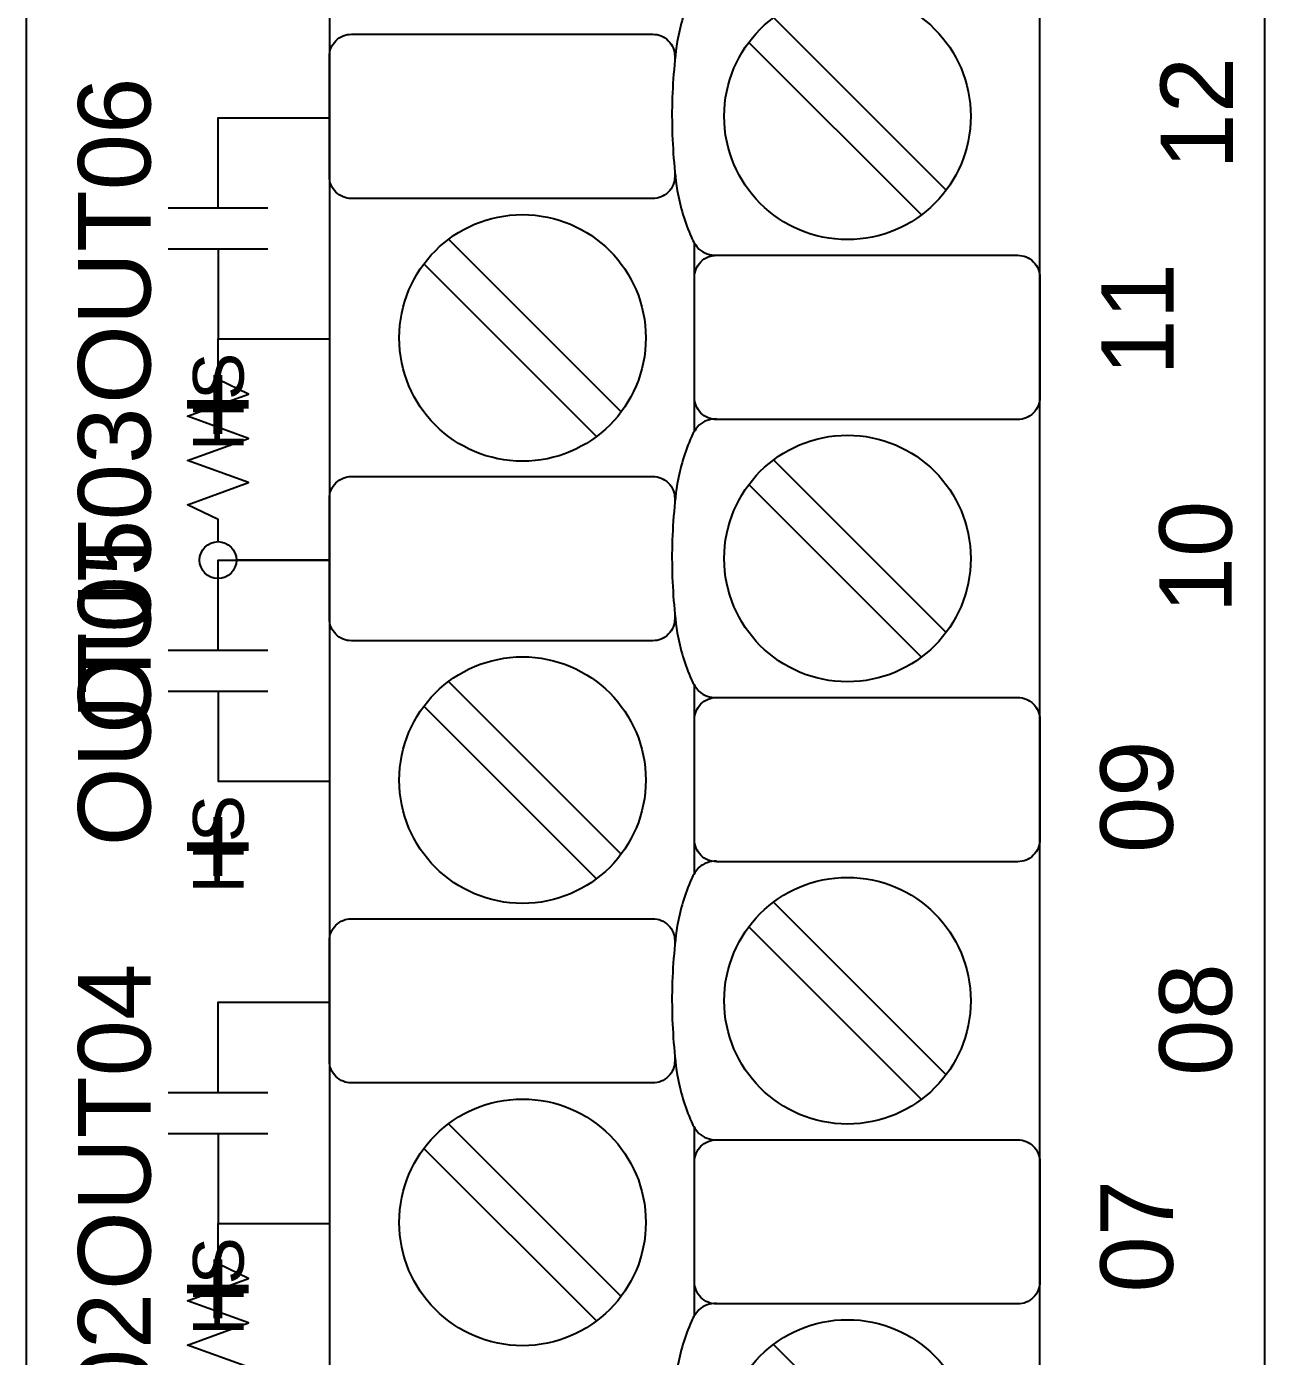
# Model space of a CAD drawing. Extents: x 1 to 47, y 1 to 35.
# Drawn here: x 31.581 to 33.261, y 5.485 to 7.289 of the extents above; entities that cross this region are included whole.
import ezdxf

# ---------------------------------------------------------------- set-up
doc = ezdxf.new("R2010")
doc.units = 0
doc.header["$MEASUREMENT"] = 0
for name, color, linetype in [('5_01__0__EMPTY', 7, 'CONTINUOUS'), ('5_02__1___8__INDEPENDENT_I', 7, 'CONTINUOUS'), ('5_03__2___8__OPTOISOLATED_', 7, 'CONTINUOUS'), ('5_04__4___24__OPTOISOLATED', 7, 'CONTINUOUS'), ('5_05__5___8__INDEPENDENT_I', 7, 'CONTINUOUS'), ('5_06__6___8__INDEPENDENT_I', 7, 'CONTINUOUS'), ('5_07__7___8__OPTOISOLATED_', 7, 'CONTINUOUS'), ('5_08__8___8__OPTOISOLATED_', 7, 'CONTINUOUS'), ('7_00______DWG_', 7, 'CONTINUOUS')]:
    doc.layers.add(name, color=color, linetype=linetype)
doc.styles.add('ARIAL', font='arial.ttf')

msp = doc.modelspace()

# ---------------------------------------------------------------- linework, layer by layer
at = {"layer": '5_01__0__EMPTY'}
msp.add_lwpolyline([(32.9261, 3.7556, 0.414213), (32.9561, 3.7856), (32.9562, 8.7674, 0.414214), (32.9262, 8.7974), (32.6131, 8.7974), (32.3684, 8.8883, 0.480048), (32.1702, 8.7433), (32.1702, 8.5091, -0.414214), (32.1402, 8.4791), (32.022, 8.4791, 0.414212), (31.992, 8.4491), (31.9919, 8.4491), (31.9919, 3.468, 0.414215), (32.0219, 3.438), (32.3348, 3.4381), (32.5796, 3.3472, 0.47859), (32.7781, 3.4922), (32.7781, 3.7256, -0.414214), (32.8081, 3.7556)], format="xyb", close=True, dxfattribs=at)
msp.add_lwpolyline([(32.9261, 3.7556, 0.414213), (32.9561, 3.7856), (32.9562, 8.7674, 0.414214), (32.9262, 8.7974), (32.6131, 8.7974), (32.3684, 8.8883, 0.480048), (32.1702, 8.7433), (32.1702, 8.5091, -0.414214), (32.1402, 8.4791), (32.022, 8.4791, 0.414212), (31.992, 8.4491), (31.9919, 8.4491), (31.9919, 3.468, 0.414215), (32.0219, 3.438), (32.3348, 3.4381), (32.5796, 3.3472, 0.47859), (32.7781, 3.4922), (32.7781, 3.7256, -0.414214), (32.8081, 3.7556)], format="xyb", close=True, dxfattribs=at)
at = {"layer": '5_02__1___8__INDEPENDENT_I'}
msp.add_lwpolyline([(32.9261, 3.7556, 0.414213), (32.9561, 3.7856), (32.9562, 8.7674, 0.414214), (32.9262, 8.7974), (32.6131, 8.7974), (32.3684, 8.8883, 0.480048), (32.1702, 8.7433), (32.1702, 8.5091, -0.414214), (32.1402, 8.4791), (32.022, 8.4791, 0.414212), (31.992, 8.4491), (31.9919, 8.4491), (31.9919, 3.468, 0.414215), (32.0219, 3.438), (32.3348, 3.4381), (32.5796, 3.3472, 0.47859), (32.7781, 3.4922), (32.7781, 3.7256, -0.414214), (32.8081, 3.7556)], format="xyb", close=True, dxfattribs=at)
for points in [[(32.5174, 7.3571, 0.191033), (32.4935, 7.3486, 0.081668), (32.4833, 7.333, 0.0591), (32.464, 7.2693, 0.034646), (32.4569, 7.1678, 0.03436), (32.464, 7.0671, 0.0591), (32.4833, 7.0034, 0.081668), (32.4935, 6.9877, 0.191033), (32.5174, 6.9792)], [(32.4607, 7.0941), (32.4607, 7.0862, -0.414214), (32.4307, 7.0562), (32.0219, 7.0562, -0.414214), (31.9919, 7.0862), (31.9919, 7.2491, -0.414214), (32.0219, 7.2791), (32.4307, 7.2791, -0.414214), (32.4607, 7.2491), (32.4607, 7.2423)], [(32.4874, 6.9492, -0.414214), (32.5174, 6.9792), (32.9261, 6.9792, -0.414214), (32.9561, 6.9492), (32.9561, 6.7864, -0.414214), (32.9261, 6.7564), (32.5174, 6.7564, -0.414214), (32.4874, 6.7864)], [(32.5174, 6.7571, 0.191033), (32.4935, 6.7486, 0.081668), (32.4833, 6.733, 0.0591), (32.464, 6.6693, 0.034646), (32.4569, 6.5678, 0.03436), (32.464, 6.4671, 0.0591), (32.4833, 6.4034, 0.081668), (32.4935, 6.3877, 0.191033), (32.5174, 6.3792)], [(32.4607, 6.4941), (32.4607, 6.4862, -0.414214), (32.4307, 6.4562), (32.0219, 6.4562, -0.414214), (31.9919, 6.4862), (31.9919, 6.6491, -0.414214), (32.0219, 6.6791), (32.4307, 6.6791, -0.414214), (32.4607, 6.6491), (32.4607, 6.6422)], [(32.4874, 6.3492, -0.414214), (32.5174, 6.3792), (32.9261, 6.3792, -0.414214), (32.9561, 6.3492), (32.9561, 6.1864, -0.414214), (32.9261, 6.1564), (32.5174, 6.1564, -0.414214), (32.4874, 6.1864)], [(32.5174, 6.1571, 0.191033), (32.4935, 6.1486, 0.081668), (32.4833, 6.133, 0.0591), (32.464, 6.0693, 0.034646), (32.4569, 5.9678, 0.03436), (32.464, 5.8671, 0.0591), (32.4833, 5.8034, 0.081668), (32.4935, 5.7877, 0.191033), (32.5174, 5.7792)], [(32.4607, 5.8941), (32.4607, 5.8862, -0.414214), (32.4307, 5.8562), (32.0219, 5.8562, -0.414214), (31.9919, 5.8862), (31.9919, 6.0491, -0.414214), (32.0219, 6.0791), (32.4307, 6.0791, -0.414214), (32.4607, 6.0491), (32.4607, 6.0422)], [(32.4874, 5.7492, -0.414214), (32.5174, 5.7792), (32.9261, 5.7792, -0.414214), (32.9561, 5.7492), (32.9561, 5.5864, -0.414214), (32.9261, 5.5564), (32.5174, 5.5564, -0.414214), (32.4874, 5.5864)], [(32.5174, 5.5571, 0.191033), (32.4935, 5.5486, 0.081668), (32.4833, 5.533, 0.0591), (32.464, 5.4693, 0.034646), (32.4569, 5.3678, 0.03436), (32.464, 5.2671, 0.0591), (32.4833, 5.2034, 0.081668), (32.4935, 5.1877, 0.191033), (32.5174, 5.1792)]]:
    msp.add_lwpolyline(points, format="xyb", dxfattribs=at)
for points in [[(32.5947, 7.3016), (32.8289, 7.0674)], [(32.5613, 7.2681), (32.7955, 7.034)], [(31.8408, 7.0435), (31.8408, 7.1657), (31.9919, 7.1657)], [(31.7733, 7.0435), (31.9083, 7.0435)], [(32.1538, 7.0009), (32.3879, 6.7667)], [(31.7733, 6.9879), (31.9083, 6.9879)], [(31.8408, 6.9879), (31.8408, 6.8657), (31.9919, 6.8657)], [(32.4874, 6.7406), (32.4874, 6.9957)], [(32.1203, 6.9675), (32.3545, 6.7333)], [(32.5947, 6.7016), (32.8289, 6.4674)], [(32.5613, 6.6681), (32.7955, 6.434)], [(31.8408, 6.4435), (31.8408, 6.5657), (31.9919, 6.5657)], [(31.7733, 6.4435), (31.9083, 6.4435)], [(31.7733, 6.3879), (31.9083, 6.3879)], [(31.8408, 6.3879), (31.8408, 6.2657), (31.9919, 6.2657)], [(32.1538, 6.4009), (32.3879, 6.1667)], [(32.4874, 6.1406), (32.4874, 6.3957)], [(32.1203, 6.3675), (32.3545, 6.1333)], [(32.5947, 6.1016), (32.8289, 5.8674)], [(32.5613, 6.0681), (32.7955, 5.834)], [(31.8408, 5.8435), (31.8408, 5.9657), (31.9919, 5.9657)], [(31.7733, 5.8435), (31.9083, 5.8435)], [(32.1538, 5.8009), (32.3879, 5.5667)], [(32.4874, 5.5406), (32.4874, 5.7957)], [(31.7733, 5.7879), (31.9083, 5.7879)], [(31.8408, 5.7879), (31.8408, 5.6657), (31.9919, 5.6657)], [(32.1203, 5.7675), (32.3545, 5.5333)], [(32.5947, 5.5016), (32.8289, 5.2674)]]:
    msp.add_lwpolyline(points, dxfattribs=at)
for centre in [(32.6951, 7.1678), (32.2541, 6.8671), (32.6951, 6.5678), (32.2541, 6.2671), (32.6951, 5.9678), (32.2541, 5.6671), (32.6951, 5.3678)]:
    msp.add_circle(centre, 0.1673, dxfattribs=at)
at = {"layer": '5_03__2___8__OPTOISOLATED_'}
msp.add_lwpolyline([(32.9261, 3.7556, 0.414213), (32.9561, 3.7856), (32.9562, 8.7674, 0.414214), (32.9262, 8.7974), (32.6131, 8.7974), (32.3684, 8.8883, 0.480048), (32.1702, 8.7433), (32.1702, 8.5091, -0.414214), (32.1402, 8.4791), (32.022, 8.4791, 0.414212), (31.992, 8.4491), (31.9919, 8.4491), (31.9919, 3.468, 0.414215), (32.0219, 3.438), (32.3348, 3.4381), (32.5796, 3.3472, 0.47859), (32.7781, 3.4922), (32.7781, 3.7256, -0.414214), (32.8081, 3.7556)], format="xyb", close=True, dxfattribs=at)
for points in [[(32.5174, 7.3571, 0.191033), (32.4935, 7.3486, 0.081668), (32.4833, 7.333, 0.0591), (32.464, 7.2693, 0.034646), (32.4569, 7.1678, 0.03436), (32.464, 7.0671, 0.0591), (32.4833, 7.0034, 0.081668), (32.4935, 6.9877, 0.191033), (32.5174, 6.9792)], [(32.4607, 7.0941), (32.4607, 7.0862, -0.414214), (32.4307, 7.0562), (32.0219, 7.0562, -0.414214), (31.9919, 7.0862), (31.9919, 7.2491, -0.414214), (32.0219, 7.2791), (32.4307, 7.2791, -0.414214), (32.4607, 7.2491), (32.4607, 7.2423)], [(32.4874, 6.9492, -0.414214), (32.5174, 6.9792), (32.9261, 6.9792, -0.414214), (32.9561, 6.9492), (32.9561, 6.7864, -0.414214), (32.9261, 6.7564), (32.5174, 6.7564, -0.414214), (32.4874, 6.7864)], [(32.5174, 6.7571, 0.191033), (32.4935, 6.7486, 0.081668), (32.4833, 6.733, 0.0591), (32.464, 6.6693, 0.034646), (32.4569, 6.5678, 0.03436), (32.464, 6.4671, 0.0591), (32.4833, 6.4034, 0.081668), (32.4935, 6.3877, 0.191033), (32.5174, 6.3792)], [(32.4607, 6.4941), (32.4607, 6.4862, -0.414214), (32.4307, 6.4562), (32.0219, 6.4562, -0.414214), (31.9919, 6.4862), (31.9919, 6.6491, -0.414214), (32.0219, 6.6791), (32.4307, 6.6791, -0.414214), (32.4607, 6.6491), (32.4607, 6.6422)], [(32.4874, 6.3492, -0.414214), (32.5174, 6.3792), (32.9261, 6.3792, -0.414214), (32.9561, 6.3492), (32.9561, 6.1864, -0.414214), (32.9261, 6.1564), (32.5174, 6.1564, -0.414214), (32.4874, 6.1864)], [(32.5174, 6.1571, 0.191033), (32.4935, 6.1486, 0.081668), (32.4833, 6.133, 0.0591), (32.464, 6.0693, 0.034646), (32.4569, 5.9678, 0.03436), (32.464, 5.8671, 0.0591), (32.4833, 5.8034, 0.081668), (32.4935, 5.7877, 0.191033), (32.5174, 5.7792)], [(32.4607, 5.8941), (32.4607, 5.8862, -0.414214), (32.4307, 5.8562), (32.0219, 5.8562, -0.414214), (31.9919, 5.8862), (31.9919, 6.0491, -0.414214), (32.0219, 6.0791), (32.4307, 6.0791, -0.414214), (32.4607, 6.0491), (32.4607, 6.0422)], [(32.4874, 5.7492, -0.414214), (32.5174, 5.7792), (32.9261, 5.7792, -0.414214), (32.9561, 5.7492), (32.9561, 5.5864, -0.414214), (32.9261, 5.5564), (32.5174, 5.5564, -0.414214), (32.4874, 5.5864)], [(32.5174, 5.5571, 0.191033), (32.4935, 5.5486, 0.081668), (32.4833, 5.533, 0.0591), (32.464, 5.4693, 0.034646), (32.4569, 5.3678, 0.03436), (32.464, 5.2671, 0.0591), (32.4833, 5.2034, 0.081668), (32.4935, 5.1877, 0.191033), (32.5174, 5.1792)]]:
    msp.add_lwpolyline(points, format="xyb", dxfattribs=at)
for points in [[(32.5947, 7.3016), (32.8289, 7.0674)], [(32.5613, 7.2681), (32.7955, 7.034)], [(31.8408, 7.0435), (31.8408, 7.1657), (31.9919, 7.1657)], [(31.7733, 7.0435), (31.9083, 7.0435)], [(32.1538, 7.0009), (32.3879, 6.7667)], [(31.7733, 6.9879), (31.9083, 6.9879)], [(31.8408, 6.9879), (31.8408, 6.8657), (31.9919, 6.8657)], [(32.4874, 6.7406), (32.4874, 6.9957)], [(32.1203, 6.9675), (32.3545, 6.7333)], [(32.5947, 6.7016), (32.8289, 6.4674)], [(32.5613, 6.6681), (32.7955, 6.434)], [(31.8408, 6.4435), (31.8408, 6.5657), (31.9919, 6.5657)], [(31.7733, 6.4435), (31.9083, 6.4435)], [(31.7733, 6.3879), (31.9083, 6.3879)], [(31.8408, 6.3879), (31.8408, 6.2657), (31.9919, 6.2657)], [(32.1538, 6.4009), (32.3879, 6.1667)], [(32.4874, 6.1406), (32.4874, 6.3957)], [(32.1203, 6.3675), (32.3545, 6.1333)], [(32.5947, 6.1016), (32.8289, 5.8674)], [(32.5613, 6.0681), (32.7955, 5.834)], [(31.8408, 5.8435), (31.8408, 5.9657), (31.9919, 5.9657)], [(31.7733, 5.8435), (31.9083, 5.8435)], [(32.1538, 5.8009), (32.3879, 5.5667)], [(32.4874, 5.5406), (32.4874, 5.7957)], [(31.7733, 5.7879), (31.9083, 5.7879)], [(31.8408, 5.7879), (31.8408, 5.6657), (31.9919, 5.6657)], [(32.1203, 5.7675), (32.3545, 5.5333)], [(32.5947, 5.5016), (32.8289, 5.2674)]]:
    msp.add_lwpolyline(points, dxfattribs=at)
for centre in [(32.6951, 7.1678), (32.2541, 6.8671), (32.6951, 6.5678), (32.2541, 6.2671), (32.6951, 5.9678), (32.2541, 5.6671), (32.6951, 5.3678)]:
    msp.add_circle(centre, 0.1673, dxfattribs=at)
at = {"layer": '5_04__4___24__OPTOISOLATED'}
msp.add_lwpolyline([(32.9261, 3.7556, 0.414213), (32.9561, 3.7856), (32.9562, 8.7674, 0.414214), (32.9262, 8.7974), (32.6131, 8.7974), (32.3684, 8.8883, 0.480048), (32.1702, 8.7433), (32.1702, 8.5091, -0.414214), (32.1402, 8.4791), (32.022, 8.4791, 0.414212), (31.992, 8.4491), (31.9919, 8.4491), (31.9919, 3.468, 0.414215), (32.0219, 3.438), (32.3348, 3.4381), (32.5796, 3.3472, 0.47859), (32.7781, 3.4922), (32.7781, 3.7256, -0.414214), (32.8081, 3.7556)], format="xyb", close=True, dxfattribs=at)
for points in [[(32.5174, 7.3571, 0.191033), (32.4935, 7.3486, 0.081668), (32.4833, 7.333, 0.0591), (32.464, 7.2693, 0.034646), (32.4569, 7.1678, 0.03436), (32.464, 7.0671, 0.0591), (32.4833, 7.0034, 0.081668), (32.4935, 6.9877, 0.191033), (32.5174, 6.9792)], [(32.4607, 7.0941), (32.4607, 7.0862, -0.414214), (32.4307, 7.0562), (32.0219, 7.0562, -0.414214), (31.9919, 7.0862), (31.9919, 7.2491, -0.414214), (32.0219, 7.2791), (32.4307, 7.2791, -0.414214), (32.4607, 7.2491), (32.4607, 7.2423)], [(32.4874, 6.9492, -0.414214), (32.5174, 6.9792), (32.9261, 6.9792, -0.414214), (32.9561, 6.9492), (32.9561, 6.7864, -0.414214), (32.9261, 6.7564), (32.5174, 6.7564, -0.414214), (32.4874, 6.7864)], [(32.5174, 6.7571, 0.191033), (32.4935, 6.7486, 0.081668), (32.4833, 6.733, 0.0591), (32.464, 6.6693, 0.034646), (32.4569, 6.5678, 0.03436), (32.464, 6.4671, 0.0591), (32.4833, 6.4034, 0.081668), (32.4935, 6.3877, 0.191033), (32.5174, 6.3792)], [(32.4607, 6.4941), (32.4607, 6.4862, -0.414214), (32.4307, 6.4562), (32.0219, 6.4562, -0.414214), (31.9919, 6.4862), (31.9919, 6.6491, -0.414214), (32.0219, 6.6791), (32.4307, 6.6791, -0.414214), (32.4607, 6.6491), (32.4607, 6.6422)], [(32.4874, 6.3492, -0.414214), (32.5174, 6.3792), (32.9261, 6.3792, -0.414214), (32.9561, 6.3492), (32.9561, 6.1864, -0.414214), (32.9261, 6.1564), (32.5174, 6.1564, -0.414214), (32.4874, 6.1864)], [(32.5174, 6.1571, 0.191033), (32.4935, 6.1486, 0.081668), (32.4833, 6.133, 0.0591), (32.464, 6.0693, 0.034646), (32.4569, 5.9678, 0.03436), (32.464, 5.8671, 0.0591), (32.4833, 5.8034, 0.081668), (32.4935, 5.7877, 0.191033), (32.5174, 5.7792)], [(32.4607, 5.8941), (32.4607, 5.8862, -0.414214), (32.4307, 5.8562), (32.0219, 5.8562, -0.414214), (31.9919, 5.8862), (31.9919, 6.0491, -0.414214), (32.0219, 6.0791), (32.4307, 6.0791, -0.414214), (32.4607, 6.0491), (32.4607, 6.0422)], [(32.4874, 5.7492, -0.414214), (32.5174, 5.7792), (32.9261, 5.7792, -0.414214), (32.9561, 5.7492), (32.9561, 5.5864, -0.414214), (32.9261, 5.5564), (32.5174, 5.5564, -0.414214), (32.4874, 5.5864)], [(32.5174, 5.5571, 0.191033), (32.4935, 5.5486, 0.081668), (32.4833, 5.533, 0.0591), (32.464, 5.4693, 0.034646), (32.4569, 5.3678, 0.03436), (32.464, 5.2671, 0.0591), (32.4833, 5.2034, 0.081668), (32.4935, 5.1877, 0.191033), (32.5174, 5.1792)]]:
    msp.add_lwpolyline(points, format="xyb", dxfattribs=at)
for points in [[(32.5947, 7.3016), (32.8289, 7.0674)], [(32.5613, 7.2681), (32.7955, 7.034)], [(31.8408, 7.0435), (31.8408, 7.1657), (31.9919, 7.1657)], [(31.7733, 7.0435), (31.9083, 7.0435)], [(32.1538, 7.0009), (32.3879, 6.7667)], [(31.7733, 6.9879), (31.9083, 6.9879)], [(31.8408, 6.9879), (31.8408, 6.8657), (31.9919, 6.8657)], [(32.4874, 6.7406), (32.4874, 6.9957)], [(32.1203, 6.9675), (32.3545, 6.7333)], [(32.5947, 6.7016), (32.8289, 6.4674)], [(32.5613, 6.6681), (32.7955, 6.434)], [(31.8408, 6.4435), (31.8408, 6.5657), (31.9919, 6.5657)], [(31.7733, 6.4435), (31.9083, 6.4435)], [(31.7733, 6.3879), (31.9083, 6.3879)], [(31.8408, 6.3879), (31.8408, 6.2657), (31.9919, 6.2657)], [(32.1538, 6.4009), (32.3879, 6.1667)], [(32.4874, 6.1406), (32.4874, 6.3957)], [(32.1203, 6.3675), (32.3545, 6.1333)], [(32.5947, 6.1016), (32.8289, 5.8674)], [(32.5613, 6.0681), (32.7955, 5.834)], [(31.8408, 5.8435), (31.8408, 5.9657), (31.9919, 5.9657)], [(31.7733, 5.8435), (31.9083, 5.8435)], [(32.1538, 5.8009), (32.3879, 5.5667)], [(32.4874, 5.5406), (32.4874, 5.7957)], [(31.7733, 5.7879), (31.9083, 5.7879)], [(31.8408, 5.7879), (31.8408, 5.6657), (31.9919, 5.6657)], [(32.1203, 5.7675), (32.3545, 5.5333)], [(32.5947, 5.5016), (32.8289, 5.2674)]]:
    msp.add_lwpolyline(points, dxfattribs=at)
for centre in [(32.6951, 7.1678), (32.2541, 6.8671), (32.6951, 6.5678), (32.2541, 6.2671), (32.6951, 5.9678), (32.2541, 5.6671), (32.6951, 5.3678)]:
    msp.add_circle(centre, 0.1673, dxfattribs=at)
at = {"layer": '5_05__5___8__INDEPENDENT_I'}
msp.add_lwpolyline([(32.9261, 3.7556, 0.414213), (32.9561, 3.7856), (32.9562, 8.7674, 0.414214), (32.9262, 8.7974), (32.6131, 8.7974), (32.3684, 8.8883, 0.480048), (32.1702, 8.7433), (32.1702, 8.5091, -0.414214), (32.1402, 8.4791), (32.022, 8.4791, 0.414212), (31.992, 8.4491), (31.9919, 8.4491), (31.9919, 3.468, 0.414215), (32.0219, 3.438), (32.3348, 3.4381), (32.5796, 3.3472, 0.47859), (32.7781, 3.4922), (32.7781, 3.7256, -0.414214), (32.8081, 3.7556)], format="xyb", close=True, dxfattribs=at)
for points in [[(32.5174, 7.3571, 0.191033), (32.4935, 7.3486, 0.081668), (32.4833, 7.333, 0.0591), (32.464, 7.2693, 0.034646), (32.4569, 7.1678, 0.03436), (32.464, 7.0671, 0.0591), (32.4833, 7.0034, 0.081668), (32.4935, 6.9877, 0.191033), (32.5174, 6.9792)], [(32.4607, 7.0941), (32.4607, 7.0862, -0.414214), (32.4307, 7.0562), (32.0219, 7.0562, -0.414214), (31.9919, 7.0862), (31.9919, 7.2491, -0.414214), (32.0219, 7.2791), (32.4307, 7.2791, -0.414214), (32.4607, 7.2491), (32.4607, 7.2423)], [(32.4874, 6.9492, -0.414214), (32.5174, 6.9792), (32.9261, 6.9792, -0.414214), (32.9561, 6.9492), (32.9561, 6.7864, -0.414214), (32.9261, 6.7564), (32.5174, 6.7564, -0.414214), (32.4874, 6.7864)], [(32.5174, 6.7571, 0.191033), (32.4935, 6.7486, 0.081668), (32.4833, 6.733, 0.0591), (32.464, 6.6693, 0.034646), (32.4569, 6.5678, 0.03436), (32.464, 6.4671, 0.0591), (32.4833, 6.4034, 0.081668), (32.4935, 6.3877, 0.191033), (32.5174, 6.3792)], [(32.4607, 6.4941), (32.4607, 6.4862, -0.414214), (32.4307, 6.4562), (32.0219, 6.4562, -0.414214), (31.9919, 6.4862), (31.9919, 6.6491, -0.414214), (32.0219, 6.6791), (32.4307, 6.6791, -0.414214), (32.4607, 6.6491), (32.4607, 6.6422)], [(32.4874, 6.3492, -0.414214), (32.5174, 6.3792), (32.9261, 6.3792, -0.414214), (32.9561, 6.3492), (32.9561, 6.1864, -0.414214), (32.9261, 6.1564), (32.5174, 6.1564, -0.414214), (32.4874, 6.1864)], [(32.5174, 6.1571, 0.191033), (32.4935, 6.1486, 0.081668), (32.4833, 6.133, 0.0591), (32.464, 6.0693, 0.034646), (32.4569, 5.9678, 0.03436), (32.464, 5.8671, 0.0591), (32.4833, 5.8034, 0.081668), (32.4935, 5.7877, 0.191033), (32.5174, 5.7792)], [(32.4607, 5.8941), (32.4607, 5.8862, -0.414214), (32.4307, 5.8562), (32.0219, 5.8562, -0.414214), (31.9919, 5.8862), (31.9919, 6.0491, -0.414214), (32.0219, 6.0791), (32.4307, 6.0791, -0.414214), (32.4607, 6.0491), (32.4607, 6.0422)], [(32.4874, 5.7492, -0.414214), (32.5174, 5.7792), (32.9261, 5.7792, -0.414214), (32.9561, 5.7492), (32.9561, 5.5864, -0.414214), (32.9261, 5.5564), (32.5174, 5.5564, -0.414214), (32.4874, 5.5864)], [(32.5174, 5.5571, 0.191033), (32.4935, 5.5486, 0.081668), (32.4833, 5.533, 0.0591), (32.464, 5.4693, 0.034646), (32.4569, 5.3678, 0.03436), (32.464, 5.2671, 0.0591), (32.4833, 5.2034, 0.081668), (32.4935, 5.1877, 0.191033), (32.5174, 5.1792)]]:
    msp.add_lwpolyline(points, format="xyb", dxfattribs=at)
for points in [[(32.5947, 7.3016), (32.8289, 7.0674)], [(32.5613, 7.2681), (32.7955, 7.034)], [(32.1538, 7.0009), (32.3879, 6.7667)], [(32.4874, 6.7406), (32.4874, 6.9957)], [(32.1203, 6.9675), (32.3545, 6.7333)], [(31.8408, 6.5907), (31.8408, 6.6207), (31.7996, 6.6407), (31.8821, 6.6707), (31.7996, 6.7007), (31.8821, 6.7307), (31.7996, 6.7607), (31.8821, 6.7907), (31.8408, 6.8107), (31.8408, 6.8657), (31.9919, 6.8657)], [(32.5947, 6.7016), (32.8289, 6.4674)], [(32.5613, 6.6681), (32.7955, 6.434)], [(31.9919, 6.5657), (31.8658, 6.5657)], [(31.8408, 6.4435), (31.8408, 6.5407)], [(31.7808, 6.4435), (31.9008, 6.4435)], [(31.7808, 6.3879), (31.9008, 6.3879)], [(31.8408, 6.3879), (31.8408, 6.2657), (31.9919, 6.2657)], [(32.1538, 6.4009), (32.3879, 6.1667)], [(32.4874, 6.1406), (32.4874, 6.3957)], [(32.1203, 6.3675), (32.3545, 6.1333)], [(32.5947, 6.1016), (32.8289, 5.8674)], [(32.5613, 6.0681), (32.7955, 5.834)], [(32.1538, 5.8009), (32.3879, 5.5667)], [(32.4874, 5.5406), (32.4874, 5.7957)], [(32.1203, 5.7675), (32.3545, 5.5333)], [(31.8408, 5.3908), (31.8408, 5.4207), (31.7996, 5.4407), (31.8821, 5.4707), (31.7996, 5.5007), (31.8821, 5.5307), (31.7996, 5.5607), (31.8821, 5.5908), (31.8408, 5.6108), (31.8408, 5.6658), (31.9919, 5.6658)], [(32.5947, 5.5016), (32.8289, 5.2674)]]:
    msp.add_lwpolyline(points, dxfattribs=at)
for centre, radius in [((32.6951, 7.1678), 0.1673), ((32.2541, 6.8671), 0.1673), ((32.6951, 6.5678), 0.1673), ((31.8408, 6.5657), 0.025), ((32.2541, 6.2671), 0.1673), ((32.6951, 5.9678), 0.1673), ((32.2541, 5.6671), 0.1673), ((32.6951, 5.3678), 0.1673)]:
    msp.add_circle(centre, radius, dxfattribs=at)
at = {"layer": '5_06__6___8__INDEPENDENT_I'}
msp.add_lwpolyline([(32.9261, 3.7556, 0.414213), (32.9561, 3.7856), (32.9562, 8.7674, 0.414214), (32.9262, 8.7974), (32.6131, 8.7974), (32.3684, 8.8883, 0.480048), (32.1702, 8.7433), (32.1702, 8.5091, -0.414214), (32.1402, 8.4791), (32.022, 8.4791, 0.414212), (31.992, 8.4491), (31.9919, 8.4491), (31.9919, 3.468, 0.414215), (32.0219, 3.438), (32.3348, 3.4381), (32.5796, 3.3472, 0.47859), (32.7781, 3.4922), (32.7781, 3.7256, -0.414214), (32.8081, 3.7556)], format="xyb", close=True, dxfattribs=at)
for points in [[(32.5174, 7.3571, 0.191033), (32.4935, 7.3486, 0.081668), (32.4833, 7.333, 0.0591), (32.464, 7.2693, 0.034646), (32.4569, 7.1678, 0.03436), (32.464, 7.0671, 0.0591), (32.4833, 7.0034, 0.081668), (32.4935, 6.9877, 0.191033), (32.5174, 6.9792)], [(32.4607, 7.0941), (32.4607, 7.0862, -0.414214), (32.4307, 7.0562), (32.0219, 7.0562, -0.414214), (31.9919, 7.0862), (31.9919, 7.2491, -0.414214), (32.0219, 7.2791), (32.4307, 7.2791, -0.414214), (32.4607, 7.2491), (32.4607, 7.2423)], [(32.4874, 6.9492, -0.414214), (32.5174, 6.9792), (32.9261, 6.9792, -0.414214), (32.9561, 6.9492), (32.9561, 6.7864, -0.414214), (32.9261, 6.7564), (32.5174, 6.7564, -0.414214), (32.4874, 6.7864)], [(32.5174, 6.7571, 0.191033), (32.4935, 6.7486, 0.081668), (32.4833, 6.733, 0.0591), (32.464, 6.6693, 0.034646), (32.4569, 6.5678, 0.03436), (32.464, 6.4671, 0.0591), (32.4833, 6.4034, 0.081668), (32.4935, 6.3877, 0.191033), (32.5174, 6.3792)], [(32.4607, 6.4941), (32.4607, 6.4862, -0.414214), (32.4307, 6.4562), (32.0219, 6.4562, -0.414214), (31.9919, 6.4862), (31.9919, 6.6491, -0.414214), (32.0219, 6.6791), (32.4307, 6.6791, -0.414214), (32.4607, 6.6491), (32.4607, 6.6422)], [(32.4874, 6.3492, -0.414214), (32.5174, 6.3792), (32.9261, 6.3792, -0.414214), (32.9561, 6.3492), (32.9561, 6.1864, -0.414214), (32.9261, 6.1564), (32.5174, 6.1564, -0.414214), (32.4874, 6.1864)], [(32.5174, 6.1571, 0.191033), (32.4935, 6.1486, 0.081668), (32.4833, 6.133, 0.0591), (32.464, 6.0693, 0.034646), (32.4569, 5.9678, 0.03436), (32.464, 5.8671, 0.0591), (32.4833, 5.8034, 0.081668), (32.4935, 5.7877, 0.191033), (32.5174, 5.7792)], [(32.4607, 5.8941), (32.4607, 5.8862, -0.414214), (32.4307, 5.8562), (32.0219, 5.8562, -0.414214), (31.9919, 5.8862), (31.9919, 6.0491, -0.414214), (32.0219, 6.0791), (32.4307, 6.0791, -0.414214), (32.4607, 6.0491), (32.4607, 6.0422)], [(32.4874, 5.7492, -0.414214), (32.5174, 5.7792), (32.9261, 5.7792, -0.414214), (32.9561, 5.7492), (32.9561, 5.5864, -0.414214), (32.9261, 5.5564), (32.5174, 5.5564, -0.414214), (32.4874, 5.5864)], [(32.5174, 5.5571, 0.191033), (32.4935, 5.5486, 0.081668), (32.4833, 5.533, 0.0591), (32.464, 5.4693, 0.034646), (32.4569, 5.3678, 0.03436), (32.464, 5.2671, 0.0591), (32.4833, 5.2034, 0.081668), (32.4935, 5.1877, 0.191033), (32.5174, 5.1792)]]:
    msp.add_lwpolyline(points, format="xyb", dxfattribs=at)
for points in [[(32.5947, 7.3016), (32.8289, 7.0674)], [(32.5613, 7.2681), (32.7955, 7.034)], [(31.8408, 7.0435), (31.8408, 7.1657), (31.9919, 7.1657)], [(31.7733, 7.0435), (31.9083, 7.0435)], [(32.1538, 7.0009), (32.3879, 6.7667)], [(31.7733, 6.9879), (31.9083, 6.9879)], [(31.8408, 6.9879), (31.8408, 6.8657), (31.9919, 6.8657)], [(32.4874, 6.7406), (32.4874, 6.9957)], [(32.1203, 6.9675), (32.3545, 6.7333)], [(32.5947, 6.7016), (32.8289, 6.4674)], [(32.5613, 6.6681), (32.7955, 6.434)], [(31.8408, 6.4435), (31.8408, 6.5657), (31.9919, 6.5657)], [(31.7733, 6.4435), (31.9083, 6.4435)], [(31.7733, 6.3879), (31.9083, 6.3879)], [(31.8408, 6.3879), (31.8408, 6.2657), (31.9919, 6.2657)], [(32.1538, 6.4009), (32.3879, 6.1667)], [(32.4874, 6.1406), (32.4874, 6.3957)], [(32.1203, 6.3675), (32.3545, 6.1333)], [(32.5947, 6.1016), (32.8289, 5.8674)], [(32.5613, 6.0681), (32.7955, 5.834)], [(31.8408, 5.8435), (31.8408, 5.9657), (31.9919, 5.9657)], [(31.7733, 5.8435), (31.9083, 5.8435)], [(32.1538, 5.8009), (32.3879, 5.5667)], [(32.4874, 5.5406), (32.4874, 5.7957)], [(31.7733, 5.7879), (31.9083, 5.7879)], [(31.8408, 5.7879), (31.8408, 5.6657), (31.9919, 5.6657)], [(32.1203, 5.7675), (32.3545, 5.5333)], [(32.5947, 5.5016), (32.8289, 5.2674)]]:
    msp.add_lwpolyline(points, dxfattribs=at)
for centre in [(32.6951, 7.1678), (32.2541, 6.8671), (32.6951, 6.5678), (32.2541, 6.2671), (32.6951, 5.9678), (32.2541, 5.6671), (32.6951, 5.3678)]:
    msp.add_circle(centre, 0.1673, dxfattribs=at)
at = {"layer": '5_07__7___8__OPTOISOLATED_'}
msp.add_lwpolyline([(32.9261, 3.7556, 0.414213), (32.9561, 3.7856), (32.9562, 8.7674, 0.414214), (32.9262, 8.7974), (32.6131, 8.7974), (32.3684, 8.8883, 0.480048), (32.1702, 8.7433), (32.1702, 8.5091, -0.414214), (32.1402, 8.4791), (32.022, 8.4791, 0.414212), (31.992, 8.4491), (31.9919, 8.4491), (31.9919, 3.468, 0.414215), (32.0219, 3.438), (32.3348, 3.4381), (32.5796, 3.3472, 0.47859), (32.7781, 3.4922), (32.7781, 3.7256, -0.414214), (32.8081, 3.7556)], format="xyb", close=True, dxfattribs=at)
for points in [[(32.5174, 7.3571, 0.191033), (32.4935, 7.3486, 0.081668), (32.4833, 7.333, 0.0591), (32.464, 7.2693, 0.034646), (32.4569, 7.1678, 0.03436), (32.464, 7.0671, 0.0591), (32.4833, 7.0034, 0.081668), (32.4935, 6.9877, 0.191033), (32.5174, 6.9792)], [(32.4607, 7.0941), (32.4607, 7.0862, -0.414214), (32.4307, 7.0562), (32.0219, 7.0562, -0.414214), (31.9919, 7.0862), (31.9919, 7.2491, -0.414214), (32.0219, 7.2791), (32.4307, 7.2791, -0.414214), (32.4607, 7.2491), (32.4607, 7.2423)], [(32.4874, 6.9492, -0.414214), (32.5174, 6.9792), (32.9261, 6.9792, -0.414214), (32.9561, 6.9492), (32.9561, 6.7864, -0.414214), (32.9261, 6.7564), (32.5174, 6.7564, -0.414214), (32.4874, 6.7864)], [(32.5174, 6.7571, 0.191033), (32.4935, 6.7486, 0.081668), (32.4833, 6.733, 0.0591), (32.464, 6.6693, 0.034646), (32.4569, 6.5678, 0.03436), (32.464, 6.4671, 0.0591), (32.4833, 6.4034, 0.081668), (32.4935, 6.3877, 0.191033), (32.5174, 6.3792)], [(32.4607, 6.4941), (32.4607, 6.4862, -0.414214), (32.4307, 6.4562), (32.0219, 6.4562, -0.414214), (31.9919, 6.4862), (31.9919, 6.6491, -0.414214), (32.0219, 6.6791), (32.4307, 6.6791, -0.414214), (32.4607, 6.6491), (32.4607, 6.6422)], [(32.4874, 6.3492, -0.414214), (32.5174, 6.3792), (32.9261, 6.3792, -0.414214), (32.9561, 6.3492), (32.9561, 6.1864, -0.414214), (32.9261, 6.1564), (32.5174, 6.1564, -0.414214), (32.4874, 6.1864)], [(32.5174, 6.1571, 0.191033), (32.4935, 6.1486, 0.081668), (32.4833, 6.133, 0.0591), (32.464, 6.0693, 0.034646), (32.4569, 5.9678, 0.03436), (32.464, 5.8671, 0.0591), (32.4833, 5.8034, 0.081668), (32.4935, 5.7877, 0.191033), (32.5174, 5.7792)], [(32.4607, 5.8941), (32.4607, 5.8862, -0.414214), (32.4307, 5.8562), (32.0219, 5.8562, -0.414214), (31.9919, 5.8862), (31.9919, 6.0491, -0.414214), (32.0219, 6.0791), (32.4307, 6.0791, -0.414214), (32.4607, 6.0491), (32.4607, 6.0422)], [(32.4874, 5.7492, -0.414214), (32.5174, 5.7792), (32.9261, 5.7792, -0.414214), (32.9561, 5.7492), (32.9561, 5.5864, -0.414214), (32.9261, 5.5564), (32.5174, 5.5564, -0.414214), (32.4874, 5.5864)], [(32.5174, 5.5571, 0.191033), (32.4935, 5.5486, 0.081668), (32.4833, 5.533, 0.0591), (32.464, 5.4693, 0.034646), (32.4569, 5.3678, 0.03436), (32.464, 5.2671, 0.0591), (32.4833, 5.2034, 0.081668), (32.4935, 5.1877, 0.191033), (32.5174, 5.1792)]]:
    msp.add_lwpolyline(points, format="xyb", dxfattribs=at)
for points in [[(32.5947, 7.3016), (32.8289, 7.0674)], [(32.5613, 7.2681), (32.7955, 7.034)], [(31.8408, 7.0435), (31.8408, 7.1657), (31.9919, 7.1657)], [(31.7733, 7.0435), (31.9083, 7.0435)], [(32.1538, 7.0009), (32.3879, 6.7667)], [(31.7733, 6.9879), (31.9083, 6.9879)], [(31.8408, 6.9879), (31.8408, 6.8657), (31.9919, 6.8657)], [(32.4874, 6.7406), (32.4874, 6.9957)], [(32.1203, 6.9675), (32.3545, 6.7333)], [(32.5947, 6.7016), (32.8289, 6.4674)], [(32.5613, 6.6681), (32.7955, 6.434)], [(31.8408, 6.4435), (31.8408, 6.5657), (31.9919, 6.5657)], [(31.7733, 6.4435), (31.9083, 6.4435)], [(31.7733, 6.3879), (31.9083, 6.3879)], [(31.8408, 6.3879), (31.8408, 6.2657), (31.9919, 6.2657)], [(32.1538, 6.4009), (32.3879, 6.1667)], [(32.4874, 6.1406), (32.4874, 6.3957)], [(32.1203, 6.3675), (32.3545, 6.1333)], [(32.5947, 6.1016), (32.8289, 5.8674)], [(32.5613, 6.0681), (32.7955, 5.834)], [(31.8408, 5.8435), (31.8408, 5.9657), (31.9919, 5.9657)], [(31.7733, 5.8435), (31.9083, 5.8435)], [(32.1538, 5.8009), (32.3879, 5.5667)], [(32.4874, 5.5406), (32.4874, 5.7957)], [(31.7733, 5.7879), (31.9083, 5.7879)], [(31.8408, 5.7879), (31.8408, 5.6657), (31.9919, 5.6657)], [(32.1203, 5.7675), (32.3545, 5.5333)], [(32.5947, 5.5016), (32.8289, 5.2674)]]:
    msp.add_lwpolyline(points, dxfattribs=at)
for centre in [(32.6951, 7.1678), (32.2541, 6.8671), (32.6951, 6.5678), (32.2541, 6.2671), (32.6951, 5.9678), (32.2541, 5.6671), (32.6951, 5.3678)]:
    msp.add_circle(centre, 0.1673, dxfattribs=at)
at = {"layer": '5_08__8___8__OPTOISOLATED_'}
msp.add_lwpolyline([(32.9261, 3.7556, 0.414213), (32.9561, 3.7856), (32.9562, 8.7674, 0.414214), (32.9262, 8.7974), (32.6131, 8.7974), (32.3684, 8.8883, 0.480048), (32.1702, 8.7433), (32.1702, 8.5091, -0.414214), (32.1402, 8.4791), (32.022, 8.4791, 0.414212), (31.992, 8.4491), (31.9919, 8.4491), (31.9919, 3.468, 0.414215), (32.0219, 3.438), (32.3348, 3.4381), (32.5796, 3.3472, 0.47859), (32.7781, 3.4922), (32.7781, 3.7256, -0.414214), (32.8081, 3.7556)], format="xyb", close=True, dxfattribs=at)
for points in [[(32.5174, 7.3571, 0.191033), (32.4935, 7.3486, 0.081668), (32.4833, 7.333, 0.0591), (32.464, 7.2693, 0.034646), (32.4569, 7.1678, 0.03436), (32.464, 7.0671, 0.0591), (32.4833, 7.0034, 0.081668), (32.4935, 6.9877, 0.191033), (32.5174, 6.9792)], [(32.4607, 7.0941), (32.4607, 7.0862, -0.414214), (32.4307, 7.0562), (32.0219, 7.0562, -0.414214), (31.9919, 7.0862), (31.9919, 7.2491, -0.414214), (32.0219, 7.2791), (32.4307, 7.2791, -0.414214), (32.4607, 7.2491), (32.4607, 7.2423)], [(32.4874, 6.9492, -0.414214), (32.5174, 6.9792), (32.9261, 6.9792, -0.414214), (32.9561, 6.9492), (32.9561, 6.7864, -0.414214), (32.9261, 6.7564), (32.5174, 6.7564, -0.414214), (32.4874, 6.7864)], [(32.5174, 6.7571, 0.191033), (32.4935, 6.7486, 0.081668), (32.4833, 6.733, 0.0591), (32.464, 6.6693, 0.034646), (32.4569, 6.5678, 0.03436), (32.464, 6.4671, 0.0591), (32.4833, 6.4034, 0.081668), (32.4935, 6.3877, 0.191033), (32.5174, 6.3792)], [(32.4607, 6.4941), (32.4607, 6.4862, -0.414214), (32.4307, 6.4562), (32.0219, 6.4562, -0.414214), (31.9919, 6.4862), (31.9919, 6.6491, -0.414214), (32.0219, 6.6791), (32.4307, 6.6791, -0.414214), (32.4607, 6.6491), (32.4607, 6.6422)], [(32.4874, 6.3492, -0.414214), (32.5174, 6.3792), (32.9261, 6.3792, -0.414214), (32.9561, 6.3492), (32.9561, 6.1864, -0.414214), (32.9261, 6.1564), (32.5174, 6.1564, -0.414214), (32.4874, 6.1864)], [(32.5174, 6.1571, 0.191033), (32.4935, 6.1486, 0.081668), (32.4833, 6.133, 0.0591), (32.464, 6.0693, 0.034646), (32.4569, 5.9678, 0.03436), (32.464, 5.8671, 0.0591), (32.4833, 5.8034, 0.081668), (32.4935, 5.7877, 0.191033), (32.5174, 5.7792)], [(32.4607, 5.8941), (32.4607, 5.8862, -0.414214), (32.4307, 5.8562), (32.0219, 5.8562, -0.414214), (31.9919, 5.8862), (31.9919, 6.0491, -0.414214), (32.0219, 6.0791), (32.4307, 6.0791, -0.414214), (32.4607, 6.0491), (32.4607, 6.0422)], [(32.4874, 5.7492, -0.414214), (32.5174, 5.7792), (32.9261, 5.7792, -0.414214), (32.9561, 5.7492), (32.9561, 5.5864, -0.414214), (32.9261, 5.5564), (32.5174, 5.5564, -0.414214), (32.4874, 5.5864)], [(32.5174, 5.5571, 0.191033), (32.4935, 5.5486, 0.081668), (32.4833, 5.533, 0.0591), (32.464, 5.4693, 0.034646), (32.4569, 5.3678, 0.03436), (32.464, 5.2671, 0.0591), (32.4833, 5.2034, 0.081668), (32.4935, 5.1877, 0.191033), (32.5174, 5.1792)]]:
    msp.add_lwpolyline(points, format="xyb", dxfattribs=at)
for points in [[(32.5947, 7.3016), (32.8289, 7.0674)], [(32.5613, 7.2681), (32.7955, 7.034)], [(32.1538, 7.0009), (32.3879, 6.7667)], [(32.4874, 6.7406), (32.4874, 6.9957)], [(32.1203, 6.9675), (32.3545, 6.7333)], [(31.8408, 6.5907), (31.8408, 6.6207), (31.7996, 6.6407), (31.8821, 6.6707), (31.7996, 6.7007), (31.8821, 6.7307), (31.7996, 6.7607), (31.8821, 6.7907), (31.8408, 6.8107), (31.8408, 6.8657), (31.9919, 6.8657)], [(32.5947, 6.7016), (32.8289, 6.4674)], [(32.5613, 6.6681), (32.7955, 6.434)], [(31.9919, 6.5657), (31.8658, 6.5657)], [(31.8408, 6.4435), (31.8408, 6.5407)], [(31.7808, 6.4435), (31.9008, 6.4435)], [(31.7808, 6.3879), (31.9008, 6.3879)], [(31.8408, 6.3879), (31.8408, 6.2657), (31.9919, 6.2657)], [(32.1538, 6.4009), (32.3879, 6.1667)], [(32.4874, 6.1406), (32.4874, 6.3957)], [(32.1203, 6.3675), (32.3545, 6.1333)], [(32.5947, 6.1016), (32.8289, 5.8674)], [(32.5613, 6.0681), (32.7955, 5.834)], [(32.1538, 5.8009), (32.3879, 5.5667)], [(32.4874, 5.5406), (32.4874, 5.7957)], [(32.1203, 5.7675), (32.3545, 5.5333)], [(31.8408, 5.3908), (31.8408, 5.4207), (31.7996, 5.4407), (31.8821, 5.4707), (31.7996, 5.5007), (31.8821, 5.5307), (31.7996, 5.5607), (31.8821, 5.5908), (31.8408, 5.6108), (31.8408, 5.6658), (31.9919, 5.6658)], [(32.5947, 5.5016), (32.8289, 5.2674)]]:
    msp.add_lwpolyline(points, dxfattribs=at)
for centre, radius in [((32.6951, 7.1678), 0.1673), ((32.2541, 6.8671), 0.1673), ((32.6951, 6.5678), 0.1673), ((31.8408, 6.5657), 0.025), ((32.2541, 6.2671), 0.1673), ((32.6951, 5.9678), 0.1673), ((32.2541, 5.6671), 0.1673), ((32.6951, 5.3678), 0.1673)]:
    msp.add_circle(centre, radius, dxfattribs=at)
at = {"layer": '7_00______DWG_'}
msp.add_lwpolyline([(31.581, 3.2868), (31.581, 19.9471, -0.468367), (31.641, 19.9971), (33.211, 19.9971, -0.414132), (33.261, 19.9471), (33.261, 3.2868, -0.414214), (33.211, 3.2368), (31.631, 3.2368, -0.414287)], format="xyb", close=True, dxfattribs=at)

# ---------------------------------------------------------------- texts
at = {"layer": '5_02__1___8__INDEPENDENT_I', "style": 'ARIAL'}
for s, p in [('OUT06', (31.7492, 6.7775)), ('OUT05', (31.7492, 6.1775)), ('OUT04', (31.7492, 5.5753))]:
    msp.add_text(s, height=0.09833, rotation=90, dxfattribs=at).set_placement(p)
at = {"layer": '5_03__2___8__OPTOISOLATED_', "style": 'ARIAL'}
for s, p in [('OUT06', (31.7492, 6.7775)), ('OUT05', (31.7492, 6.1775)), ('OUT04', (31.7492, 5.5753))]:
    msp.add_text(s, height=0.09833, rotation=90, dxfattribs=at).set_placement(p)
at = {"layer": '5_04__4___24__OPTOISOLATED', "style": 'ARIAL'}
for s, height, p in [('OUT06', 0.09833, (31.7492, 6.7775)), ('HS', 0.06883, (31.8756, 6.7134)), ('OUT05', 0.09833, (31.7492, 6.1775)), ('HS', 0.06883, (31.8756, 6.1134)), ('OUT04', 0.09833, (31.7492, 5.5753)), ('HS', 0.06883, (31.8756, 5.5134))]:
    msp.add_text(s, height=height, rotation=90, dxfattribs=at).set_placement(p)
at = {"layer": '5_05__5___8__INDEPENDENT_I', "style": 'ARIAL'}
for s, p in [('OUT03', (31.7492, 6.3298)), ('OUT02', (31.7492, 5.1289))]:
    msp.add_text(s, height=0.09833, rotation=90, dxfattribs=at).set_placement(p)
at = {"layer": '5_06__6___8__INDEPENDENT_I', "style": 'ARIAL'}
for s, height, p in [('OUT06', 0.09833, (31.7492, 6.7775)), ('+', 0.118, (31.8976, 6.7288)), ('OUT05', 0.09833, (31.7492, 6.1775)), ('+', 0.118, (31.8976, 6.1288)), ('OUT04', 0.09833, (31.7492, 5.5753)), ('+', 0.118, (31.8976, 5.5287))]:
    msp.add_text(s, height=height, rotation=90, dxfattribs=at).set_placement(p)
at = {"layer": '5_07__7___8__OPTOISOLATED_', "style": 'ARIAL'}
for s, height, p in [('OUT06', 0.09833, (31.7492, 6.7775)), ('+', 0.118, (31.8976, 6.7288)), ('OUT05', 0.09833, (31.7492, 6.1775)), ('+', 0.118, (31.8976, 6.1288)), ('OUT04', 0.09833, (31.7492, 5.5753)), ('+', 0.118, (31.8976, 5.5287))]:
    msp.add_text(s, height=height, rotation=90, dxfattribs=at).set_placement(p)
at = {"layer": '5_08__8___8__OPTOISOLATED_', "style": 'ARIAL'}
for s, p in [('OUT03', (31.7492, 6.3298)), ('OUT02', (31.7492, 5.1289))]:
    msp.add_text(s, height=0.09833, rotation=90, dxfattribs=at).set_placement(p)
at = {"layer": '7_00______DWG_', "style": 'ARIAL'}
for s, p in [('12', (33.2183, 7.0955)), ('11', (33.1378, 6.8157)), ('10', (33.2167, 6.4934)), ('09', (33.1367, 6.1681)), ('08', (33.2167, 5.8658)), ('07', (33.1367, 5.5719))]:
    msp.add_text(s, height=0.09833, rotation=90, dxfattribs=at).set_placement(p)

doc.saveas('drawing.dxf')
